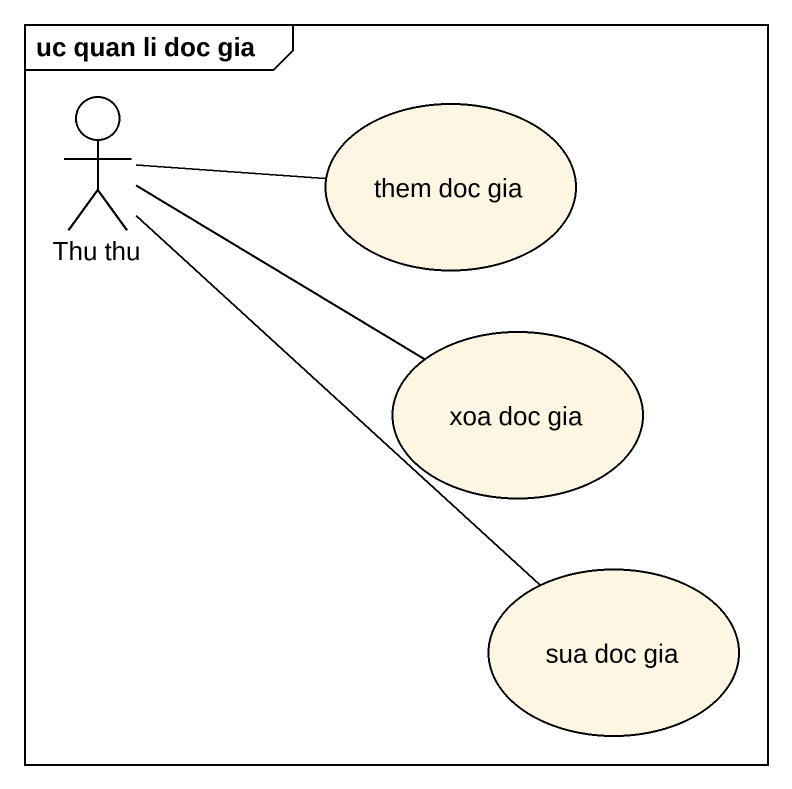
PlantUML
@startuml
mainframe uc quan li doc gia
actor "Thu thu" as Thu_thu
usecase "them doc gia" as them_doc_gia
usecase "xoa doc gia" as xoa_doc_gia
usecase "sua doc gia" as sua_doc_gia
Thu_thu -right- them_doc_gia
Thu_thu -right- xoa_doc_gia
Thu_thu -- sua_doc_gia
@enduml
